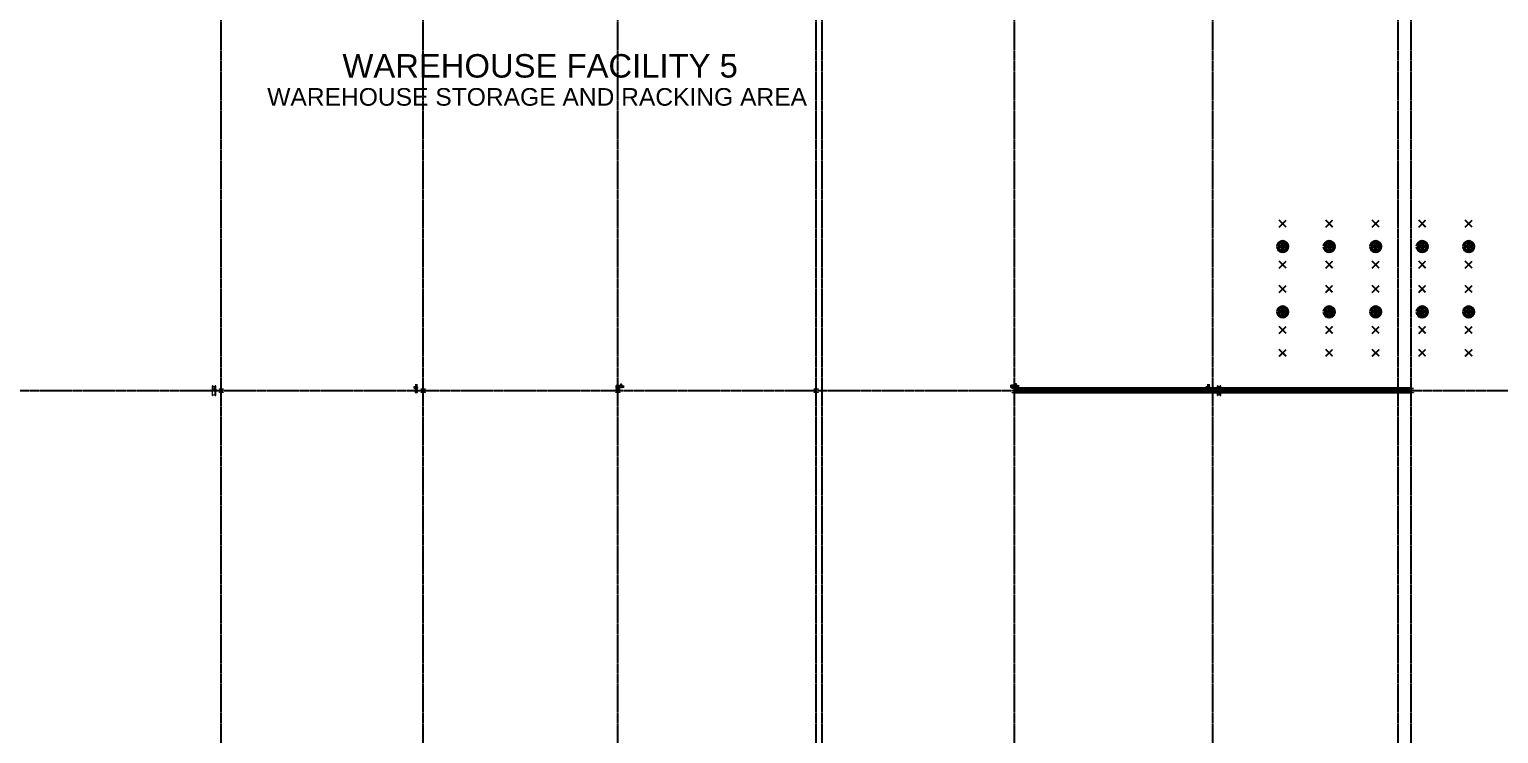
# Model space of a CAD drawing. Header units: millimetres. Extents: x -637480 to 299894, y -125373 to 39000.
# Drawn here: x 76745 to 158883, y -43187 to -3792 of the extents above; entities that cross this region are included whole.
import ezdxf

# ---------------------------------------------------------------- set-up
doc = ezdxf.new("R2010")
doc.units = ezdxf.units.MM
doc.linetypes.add('CENTER', pattern=[7, 4, -1, 1, -1])
doc.linetypes.add('Xref building Toll$0$Grid Line', pattern=[22.225, 12.7, -3.175, 3.175, -3.175])
for name, color, linetype, lineweight in [('AM_BOR', 4, 'Continuous', 25), ('Dims', 7, 'Continuous', 50), ('X-AXIS-CENT', 5, 'CENTER', 50), ('Xref building Toll$0$A-DETL', 90, 'Continuous', 9), ('Xref building Toll$0$A-GENM', 13, 'Continuous', 9), ('Xref building Toll$0$P-SANR-FIXT', 6, 'Continuous', 9), ('Xref building Toll$0$S-COLS', 52, 'Continuous', 9)]:
    doc.layers.add(name, color=color, linetype=linetype, lineweight=lineweight)
for name, color, linetype in [('FloorLevel', 30, 'Continuous'), ('Xref building Toll$0$A-text_room label-5', 5, 'Continuous'), ('Xref building Toll$0$S-GRID', 8, 'Continuous')]:
    doc.layers.add(name, color=color, linetype=linetype)
doc.styles.add('Xref building Toll$0$STYLE200', font='ARIALN.TTF')

# ---------------------------------------------------------------- blocks, each defined once
blk = doc.blocks.new('Xref building Toll$0$Toll Grids')
at = {"layer": 'Xref building Toll$0$S-GRID', "linetype": 'Xref building Toll$0$Grid Line'}
for p, q in [((87470, -125373.3), (87470, 36031.5)), ((98757, -125373.3), (98757, 36031.5)), ((109644, -125373.3), (109644, 36031.5)), ((120731, -125373.3), (120731, 36031.5)), ((131818, -125373.3), (131818, 36031.5)), ((142905, -125373.3), (142905, 36031.5)), ((153992, -125373.3), (153992, 36031.5)), ((121070, -125373.3), (121070, 35080.8)), ((153270, -125373.3), (153270, 35080.8)), ((-9195.8, -24000), (280997.7, -24000))]:
    blk.add_line(p, q, dxfattribs=at)
at = {"layer": 'Xref building Toll$0$A-text_room label-5', "lineweight": 0, "attachment_point": 5, "line_spacing_factor": 0.6, "style": 'Xref building Toll$0$STYLE200'}
for s, insert, char_height in [('{\\fArial|b0|i0|c0|p39;WAREHOUSE FACILITY 5}', (105297.4, -5841.4), 1312.5), ('\\fArial|b0|i0|c00|p39;WAREHOUSE STORAGE AND RACKING AREA', (105130.4, -7576.1), 984.375)]:
    blk.add_mtext(s, dxfattribs=dict(at, insert=insert, char_height=char_height))
blk = doc.blocks.new('Xref building Toll$0$UC-Universal Column-Column - C2_5-200UC60-1337978-MASTER GROUND FLOOR')
at = {"layer": 'Xref building Toll$0$S-COLS', "lineweight": 18}
for p, q in [((-105, 102.5), (105, 102.5)), ((-105, 88.3), (-105, 102.5)), ((-16.05, 88.3), (-105, 88.3)), ((-4.65, -76.9), (-4.65, 76.9)), ((4.65, 76.9), (4.65, -76.9)), ((105, 88.3), (16.05, 88.3)), ((105, 102.5), (105, 88.3)), ((-105, -88.3), (-16.05, -88.3)), ((-105, -102.5), (-105, -88.3)), ((105, -102.5), (-105, -102.5)), ((16.05, -88.3), (105, -88.3)), ((105, -88.3), (105, -102.5))]:
    blk.add_line(p, q, dxfattribs=at)
at = {"layer": 'Xref building Toll$0$S-COLS'}
for p, q in [((-105, 102.5), (-105, 102.5)), ((-105, 88.3), (-105, 88.3)), ((105, 102.5), (105, 102.5)), ((105, 88.3), (105, 88.3)), ((-105, -88.3), (-105, -88.3)), ((-105, -102.5), (-105, -102.5)), ((105, -88.3), (105, -88.3)), ((105, -102.5), (105, -102.5))]:
    blk.add_line(p, q, dxfattribs=at)
at = {"layer": 'Xref building Toll$0$S-COLS', "lineweight": 18}
for centre, start, end in [((-16.05, 76.9), 360, 90), ((16.05, 76.9), 90, 180), ((-16.05, -76.9), 270, 360), ((16.05, -76.9), 180, 270)]:
    blk.add_arc(centre, 11.4, start, end, dxfattribs=at)
blk = doc.blocks.new('Xref building Toll$0$UC-Universal Column-Column - C3_5-250UC90-1714311-MASTER GROUND FLOOR')
at = {"layer": 'Xref building Toll$0$S-COLS', "lineweight": 18}
for p, q in [((-130, 128), (130, 128)), ((-130, 110.7), (-130, 128)), ((-16.65, 110.7), (-130, 110.7)), ((-5.25, -99.3), (-5.25, 99.3)), ((5.25, 99.3), (5.25, -99.3)), ((130, 110.7), (16.65, 110.7)), ((130, 128), (130, 110.7)), ((-130, -110.7), (-16.65, -110.7)), ((-130, -128), (-130, -110.7)), ((130, -128), (-130, -128)), ((16.65, -110.7), (130, -110.7)), ((130, -110.7), (130, -128))]:
    blk.add_line(p, q, dxfattribs=at)
at = {"layer": 'Xref building Toll$0$S-COLS'}
for p, q in [((-130, 128), (-130, 128)), ((-130, 110.7), (-130, 110.7)), ((130, 128), (130, 128)), ((130, 110.7), (130, 110.7)), ((-130, -110.7), (-130, -110.7)), ((-130, -128), (-130, -128)), ((130, -110.7), (130, -110.7)), ((130, -128), (130, -128))]:
    blk.add_line(p, q, dxfattribs=at)
at = {"layer": 'Xref building Toll$0$S-COLS', "lineweight": 18}
for centre, start, end in [((-16.65, 99.3), 360, 90), ((16.65, 99.3), 90, 180), ((-16.65, -99.3), 270, 360), ((16.65, -99.3), 180, 270)]:
    blk.add_arc(centre, 11.4, start, end, dxfattribs=at)
blk = doc.blocks.new('Xref building Toll$0$HYD-SINGLE HEAD - Standard-1800782-MASTER GROUND FLOOR')
at = {"layer": 'Xref building Toll$0$A-GENM'}
for p, q in [((186, 12), (-14, 12)), ((-14, 12), (-14, -128)), ((-14, -128), (-14, 12)), ((186, 12), (186, -128)), ((186, -128), (186, 12)), ((231, 71), (231, 54)), ((236, 54), (236, -4)), ((296, -4), (296, 54)), ((301, 54), (301, 71)), ((390, 12), (390, -128)), ((400, 12), (400, 12)), ((400, 12), (400, 12)), ((410, -128), (410, 12)), ((-14, -128), (186, -128)), ((217, -8), (186, -8)), ((186, -108), (186, -8)), ((186, -8), (186, -108)), ((186, -108), (217, -108)), ((217, -8), (217, -58)), ((217, -58), (217, -8)), ((217, -58), (217, -108)), ((217, -108), (217, -58)), ((347, -8), (315, -8)), ((315, -58), (315, -8)), ((315, -8), (315, -58)), ((315, -108), (315, -58)), ((315, -58), (315, -108)), ((315, -108), (347, -108)), ((347, -108), (347, -8)), ((347, -8), (347, -108)), ((367, -28), (347, -28)), ((347, -88), (347, -28)), ((347, -28), (347, -88)), ((347, -88), (367, -88)), ((367, -88), (367, -28)), ((367, -28), (367, -88)), ((400, -48), (367, -48)), ((367, -68), (367, -48)), ((367, -48), (367, -68)), ((367, -68), (400, -68)), ((400, -48), (400, -68)), ((400, -68), (400, -48)), ((400, -128), (400, -128)), ((400, -128), (400, -128))]:
    blk.add_line(p, q, dxfattribs=at)
at = {"layer": 'Xref building Toll$0$A-GENM', "flags": 128}
for points in [[(217, -8), (282, 10), (315, -8)], [(390, -128), (390, -96), (390, -29), (390, 11), (390, 12)], [(390, 12), (390, -21), (390, -88), (390, -128), (390, -128)], [(410, 12), (410, -21), (410, -88), (410, -128), (410, -128)], [(410, -128), (410, -96), (410, -29), (410, 11), (410, 12)], [(315, -108), (251, -127), (217, -108)]]:
    blk.add_lwpolyline(points, dxfattribs=at)
at = {"layer": 'Xref building Toll$0$A-GENM'}
for centre, radius, start, end in [((86, -58), 60, 90, 270), ((86, -58), 60, 270, 90), ((86, -58), 50, 90, 270), ((86, -58), 50, 90, 270), ((86, -58), 50, 270, 90), ((86, -58), 50, 270, 90), ((400, -58), 10, 90, 270), ((400, -58), 10, 90, 270), ((400, -58), 10, 270, 90), ((400, -58), 10, 270, 90)]:
    blk.add_arc(centre, radius, start, end, dxfattribs=at)
for centre, major_axis, start_param, end_param in [((266, 71), (35, 0), 0, 3.141593), ((266, 54), (35, 0), 0, 3.141593), ((266, 71), (35, 0), 3.141593, 6.283185), ((266, 54), (35, 0), 3.141593, 6.283185), ((266, 54), (30, 0), 0, 3.141593), ((266, 54), (30, 0), 3.141593, 6.283185), ((266, -4), (30, 0), 0, 3.141593), ((266, -4), (30, 0), 3.141593, 6.283185)]:
    blk.add_ellipse(centre, major_axis=major_axis, ratio=0.5, start_param=start_param, end_param=end_param, dxfattribs=at)
for points in [[(86, 2), (83, 1), (79, 1), (74, 0), (71, -1), (69, -1), (67, -2), (64, -3), (61, -4), (58, -6), (56, -7), (53, -8), (51, -10), (46, -14), (42, -18), (37, -25), (33, -31), (31, -36), (29, -40), (28, -45), (27, -49), (27, -54), (26, -58), (27, -63), (27, -69), (29, -75), (31, -81), (32, -85), (34, -88), (37, -93), (42, -99), (46, -103), (50, -106), (52, -108), (54, -109), (56, -110), (58, -111), (61, -113), (64, -114), (67, -115), (69, -116), (71, -116), (74, -117), (79, -118), (83, -118), (86, -118)], [(86, -118), (90, -118), (94, -118), (99, -117), (102, -116), (104, -116), (106, -115), (109, -114), (112, -113), (115, -111), (117, -110), (119, -109), (122, -107), (126, -103), (131, -99), (136, -92), (140, -86), (142, -81), (144, -76), (145, -72), (146, -68), (146, -63), (146, -58), (146, -54), (146, -48), (144, -42), (142, -36), (141, -32), (139, -29), (136, -24), (131, -18), (126, -14), (123, -11), (121, -9), (119, -8), (117, -7), (115, -6), (112, -4), (109, -3), (106, -2), (104, -1), (102, -1), (99, 0), (94, 1), (90, 1), (86, 2)]]:
    blk.add_open_spline(points, degree=3, knots=[0, 0, 0, 0, 0.045455, 0.068182, 0.079545, 0.090909, 0.102273, 0.113636, 0.136364, 0.159091, 0.170455, 0.181818, 0.204545, 0.227273, 0.272727, 0.318182, 0.363636, 0.386364, 0.409091, 0.431818, 0.454545, 0.477273, 0.5, 0.522727, 0.545455, 0.590909, 0.613636, 0.636364, 0.659091, 0.681818, 0.727273, 0.772727, 0.795455, 0.806818, 0.818182, 0.829545, 0.840909, 0.863636, 0.886364, 0.897727, 0.909091, 0.920455, 0.931818, 0.954545, 1, 1, 1, 1], dxfattribs=at)
blk = doc.blocks.new('Xref building Toll$0$Fire_Hose_Reel_-_Non_Hosted_9381 - Fire_Hose_Reel_-_Non_Hosted_9381-1827019-MASTER GROUND FLOOR')
at = {"layer": 'Xref building Toll$0$P-SANR-FIXT'}
for p, q in [((269, 249), (-272, 249)), ((-272, 249), (-272, 224)), ((-272, 224), (-238, 224)), ((-238, 69), (-272, 69)), ((-272, 69), (-272, 44)), ((-272, 44), (269, 44)), ((-238, 224), (-238, 69)), ((-238, 224), (233, 224)), ((-238, 69), (233, 69)), ((-188, 69), (-188, 59)), ((-61, 69), (-188, 69)), ((-188, 69), (-61, 69)), ((-188, 59), (-188, 69)), ((-188, 69), (-188, 69)), ((-188, 59), (-61, 59)), ((-61, 59), (-188, 59)), ((-188, 59), (-188, 59)), ((-23, 67), (-186, 67)), ((-186, 67), (-186, 61)), ((-186, 61), (-186, 67)), ((-186, 67), (-23, 67)), ((-186, 67), (-186, 67)), ((-186, 61), (-26, 61)), ((-26, 61), (-186, 61)), ((-186, 61), (-186, 61)), ((-90, 250), (-90, 240)), ((-61, 59), (-61, 69)), ((-61, 69), (-61, 59)), ((-61, 69), (-61, 69)), ((-61, 59), (-61, 59)), ((-26, 61), (-10, 42)), ((-10, 42), (-26, 61)), ((-26, 61), (-26, 61)), ((-5, 46), (-23, 67)), ((-23, 67), (-5, 46)), ((-23, 67), (-23, 67)), ((0, 23), (-20, 12)), ((-20, 12), (0, 23)), ((-20, 12), (-20, -12)), ((-20, -12), (-20, 12)), ((-20, 12), (-20, 12)), ((-16, 40), (-16, 30)), ((0, 18), (-16, 9)), ((-16, 9), (0, 18)), ((0, 18), (-16, 9)), ((-16, 9), (0, 18)), ((-16, 9), (-16, -9)), ((-16, -9), (-16, 9)), ((-16, 9), (-16, 9)), ((-16, 9), (-16, -9)), ((-16, -9), (-16, 9)), ((-16, 9), (-16, 9)), ((128, 112), (-13, 20)), ((-12, 100), (-12, 27)), ((-11, 16), (131, 109)), ((30, 48), (-10, 48)), ((-10, 48), (-10, 48)), ((-10, 48), (40, 48)), ((-10, 42), (-10, 48)), ((-10, 42), (-10, 48)), ((-10, 42), (-5, 46)), ((-5, 46), (-10, 42)), ((-10, 42), (-10, 42)), ((40, 42), (-10, 42)), ((-10, 42), (-10, 42)), ((-10, 42), (30, 42)), ((-10, 40), (-10, 0)), ((-5, 46), (-5, 46)), ((0, 250), (0, 250)), ((0, 250), (0, 250)), ((0, 240), (0, 240)), ((0, 240), (0, 240)), ((0, 100), (0, 100)), ((0, 100), (0, 100)), ((0, 40), (0, 40)), ((0, 40), (0, 40)), ((0, 40), (0, 40)), ((0, 40), (0, 40)), ((0, 27), (0, 27)), ((0, 27), (0, 27)), ((20, 12), (0, 23)), ((0, 23), (20, 12)), ((0, 23), (0, 23)), ((16, 9), (0, 18)), ((0, 18), (16, 9)), ((0, 18), (0, 18)), ((16, 9), (0, 18)), ((0, 18), (16, 9)), ((0, 18), (0, 18)), ((0, 0), (0, 0)), ((0, 0), (0, 0)), ((10, 0), (10, 40)), ((13, 27), (13, 100)), ((16, 30), (16, 40)), ((16, -9), (16, 9)), ((16, 9), (16, -9)), ((16, 9), (16, 9)), ((16, -9), (16, 9)), ((16, 9), (16, -9)), ((16, 9), (16, 9)), ((33, 29), (18, -7)), ((20, -12), (20, 12)), ((20, 12), (20, -12)), ((20, 12), (20, 12)), ((22, -9), (36, 28)), ((40, 48), (30, 48)), ((30, 42), (30, 48)), ((30, 42), (40, 42)), ((33, 29), (36, 28)), ((36, 28), (33, 29)), ((79, 155), (38, 54)), ((38, 54), (42, 53)), ((42, 53), (38, 54)), ((40, 48), (40, 42)), ((42, 53), (82, 153)), ((42, 42), (42, 48)), ((114, 149), (79, 149)), ((79, 129), (114, 129)), ((127, 159), (85, 159)), ((85, 155), (127, 155)), ((122, 165), (87, 165)), ((87, 157), (87, 157)), ((87, 157), (87, 157)), ((87, 150), (122, 150)), ((90, 240), (90, 250)), ((185, 149), (114, 149)), ((114, 129), (185, 129)), ((122, 157), (122, 157)), ((122, 157), (122, 157)), ((124, 152), (124, 116)), ((130, 152), (130, 115)), ((132, 152), (132, 152)), ((132, 152), (132, 152)), ((132, 116), (132, 116)), ((132, 116), (132, 116)), ((134, 115), (134, 152)), ((139, 116), (139, 152)), ((233, 69), (233, 224)), ((233, 224), (269, 224)), ((269, 69), (233, 69)), ((269, 224), (269, 249)), ((269, 44), (269, 69)), ((-20, -12), (0, -23)), ((0, -23), (-20, -12)), ((-20, -12), (-20, -12)), ((-16, -9), (0, -18)), ((0, -18), (-16, -9)), ((-16, -9), (-16, -9)), ((-16, -9), (0, -18)), ((0, -18), (-16, -9)), ((-16, -9), (-16, -9)), ((0, -18), (16, -9)), ((16, -9), (0, -18)), ((0, -18), (16, -9)), ((16, -9), (0, -18)), ((0, -23), (20, -12)), ((20, -12), (0, -23)), ((0, -18), (0, -18)), ((0, -18), (0, -18)), ((0, -23), (0, -23)), ((16, -9), (16, -9)), ((16, -9), (16, -9)), ((20, -12), (20, -12))]:
    blk.add_line(p, q, dxfattribs=at)
at = {"layer": 'Xref building Toll$0$P-SANR-FIXT', "flags": 128}
for points in [[(-13, 20), (-23, 0), (-13, -20), (10, -21), (22, -9)], [(18, -7), (4, -19), (-14, -13), (-19, 5), (-11, 16)], [(-16, 30), (-16, 5), (-16, 0)], [(16, 0), (16, 14), (16, 30)], [(185, 149), (224, 149), (224, 149)], [(224, 129), (186, 129), (185, 129)]]:
    blk.add_lwpolyline(points, dxfattribs=at)
at = {"layer": 'Xref building Toll$0$P-SANR-FIXT'}
for centre, radius, start, end in [((0, 0), 20, 360, 180), ((0, 0), 20, 0, 180), ((0, 0), 20, 180, 360), ((0, 0), 16, 90, 270), ((0, 0), 12.5, 360, 180), ((0, 0), 12.5, 0, 180), ((0, 0), 12.5, 360, 180), ((0, 0), 12.5, 0, 180), ((0, 0), 12.5, 180, 360), ((0, 0), 12.5, 180, 360), ((0, 0), 12.5, 180, 360), ((0, 0), 12.5, 180, 360), ((0, 0), 16, 270, 90), ((224, 139), 10, 0, 180), ((224, 139), 10, 180, 360), ((0, 0), 20, 180, 360)]:
    blk.add_arc(centre, radius, start, end, dxfattribs=at)
for centre, start_param, end_param in [((79, 139), 4.712389, 7.853982), ((79, 139), 1.570796, 4.712389), ((114, 139), 4.712389, 7.853982), ((114, 139), 4.712389, 7.853982), ((114, 139), 1.570796, 4.712389), ((114, 139), 1.570796, 4.712389)]:
    blk.add_ellipse(centre, major_axis=(0, 10), ratio=0.935789, start_param=start_param, end_param=end_param, dxfattribs=at)
blk = doc.blocks.new('Xref building Toll')
at = {"layer": 'Xref building Toll$0$A-DETL', "lineweight": 140}
blk.add_line((153992, -24000), (131818, -24000), dxfattribs=at)
blk.add_blockref('Xref building Toll$0$Toll Grids', (0, 0))
at = {"layer": 'Xref building Toll$0$A-GENM', "rotation": 89.99999999999962}
for p in [(98321, -24086.5), (142609, -24086.5)]:
    blk.add_blockref('Xref building Toll$0$HYD-SINGLE HEAD - Standard-1800782-MASTER GROUND FLOOR', p, dxfattribs=at)
at = {"layer": 'Xref building Toll$0$A-GENM'}
for p in [(109557.5, -23724), (131631.5, -23699.6)]:
    blk.add_blockref('Xref building Toll$0$HYD-SINGLE HEAD - Standard-1800782-MASTER GROUND FLOOR', p, dxfattribs=at)
at = {"layer": 'Xref building Toll$0$P-SANR-FIXT'}
for p, rotation in [((87203, -24000), 89.9999999999995), ((143095, -24000), 269.9999999999999)]:
    blk.add_blockref('Xref building Toll$0$Fire_Hose_Reel_-_Non_Hosted_9381 - Fire_Hose_Reel_-_Non_Hosted_9381-1827019-MASTER GROUND FLOOR', p, dxfattribs=dict(at, rotation=rotation))
at = {"layer": 'Xref building Toll$0$S-COLS'}
for name, p in [('Xref building Toll$0$UC-Universal Column-Column - C2_5-200UC60-1337978-MASTER GROUND FLOOR', (87470, -24000)), ('Xref building Toll$0$UC-Universal Column-Column - C2_5-200UC60-1337978-MASTER GROUND FLOOR', (98757, -24000)), ('Xref building Toll$0$UC-Universal Column-Column - C2_5-200UC60-1337978-MASTER GROUND FLOOR', (109644, -24000)), ('Xref building Toll$0$UC-Universal Column-Column - C2_5-200UC60-1337978-MASTER GROUND FLOOR', (120731, -24000)), ('Xref building Toll$0$UC-Universal Column-Column - C3_5-250UC90-1714311-MASTER GROUND FLOOR', (131818, -23998.5)), ('Xref building Toll$0$UC-Universal Column-Column - C3_5-250UC90-1714311-MASTER GROUND FLOOR', (153992, -24000))]:
    blk.add_blockref(name, p, dxfattribs=at)
blk = doc.blocks.new('floorlevel')
at = {"layer": 'AM_BOR', "color": 30}
for p, q in [((-160, 160), (160, -160)), ((160, 160), (-160, -160))]:
    blk.add_line(p, q, dxfattribs=at)
at = {"layer": 'FloorLevel', "const_width": 75}
for points in [[(-160, 160), (160, -160)], [(160, 160), (-160, -160)]]:
    blk.add_lwpolyline(points, dxfattribs=at)
blk = doc.blocks.new('TARGET')
at = {"layer": 'Dims', "lineweight": 50}
for p, q in [((-4.5, 0), (4.5, 0)), ((0, 4.5), (0, -4.5))]:
    blk.add_line(p, q, dxfattribs=at)
blk.add_circle((0, 0), 4.55, dxfattribs=at)
at = {"layer": 'X-AXIS-CENT', "const_width": 1.27}
blk.add_lwpolyline([(-1.4, 0, 1), (1.4, 0, 1)], format="xyb", close=True, dxfattribs=at)

msp = doc.modelspace()

# ---------------------------------------------------------------- block references
at = {"layer": 'AM_BOR'}
msp.add_blockref('Xref building Toll', (0, 0), dxfattribs=at)
at = {"layer": 'Dims', "lineweight": 50, "xscale": -60.21809171405865, "yscale": 60.21809171405865, "zscale": 60.21809171405865, "rotation": 180}
for p in [(146811, -15941), (149411, -15941), (152011, -15941), (154611, -15941), (157211, -15941), (146811, -19594), (149411, -19594), (152011, -19594), (154611, -19594), (157211, -19594)]:
    msp.add_blockref('TARGET', p, dxfattribs=at)
at = {"layer": 'FloorLevel', "xscale": -1.2, "yscale": 1.2, "zscale": 1.2, "rotation": 180}
for p in [(146811, -14658), (149411, -14658), (152011, -14658), (154611, -14658), (157211, -14658), (146811, -16953), (149411, -16953), (152011, -16953), (154611, -16953), (157211, -16953), (146811, -18311), (149411, -18311), (152011, -18311), (154611, -18311), (157211, -18311), (146811, -20606), (149411, -20606), (152011, -20606), (154611, -20606), (157211, -20606), (146811, -21889), (149411, -21889), (152011, -21889), (154611, -21889), (157211, -21889)]:
    msp.add_blockref('floorlevel', p, dxfattribs=at)

doc.saveas('drawing.dxf')
